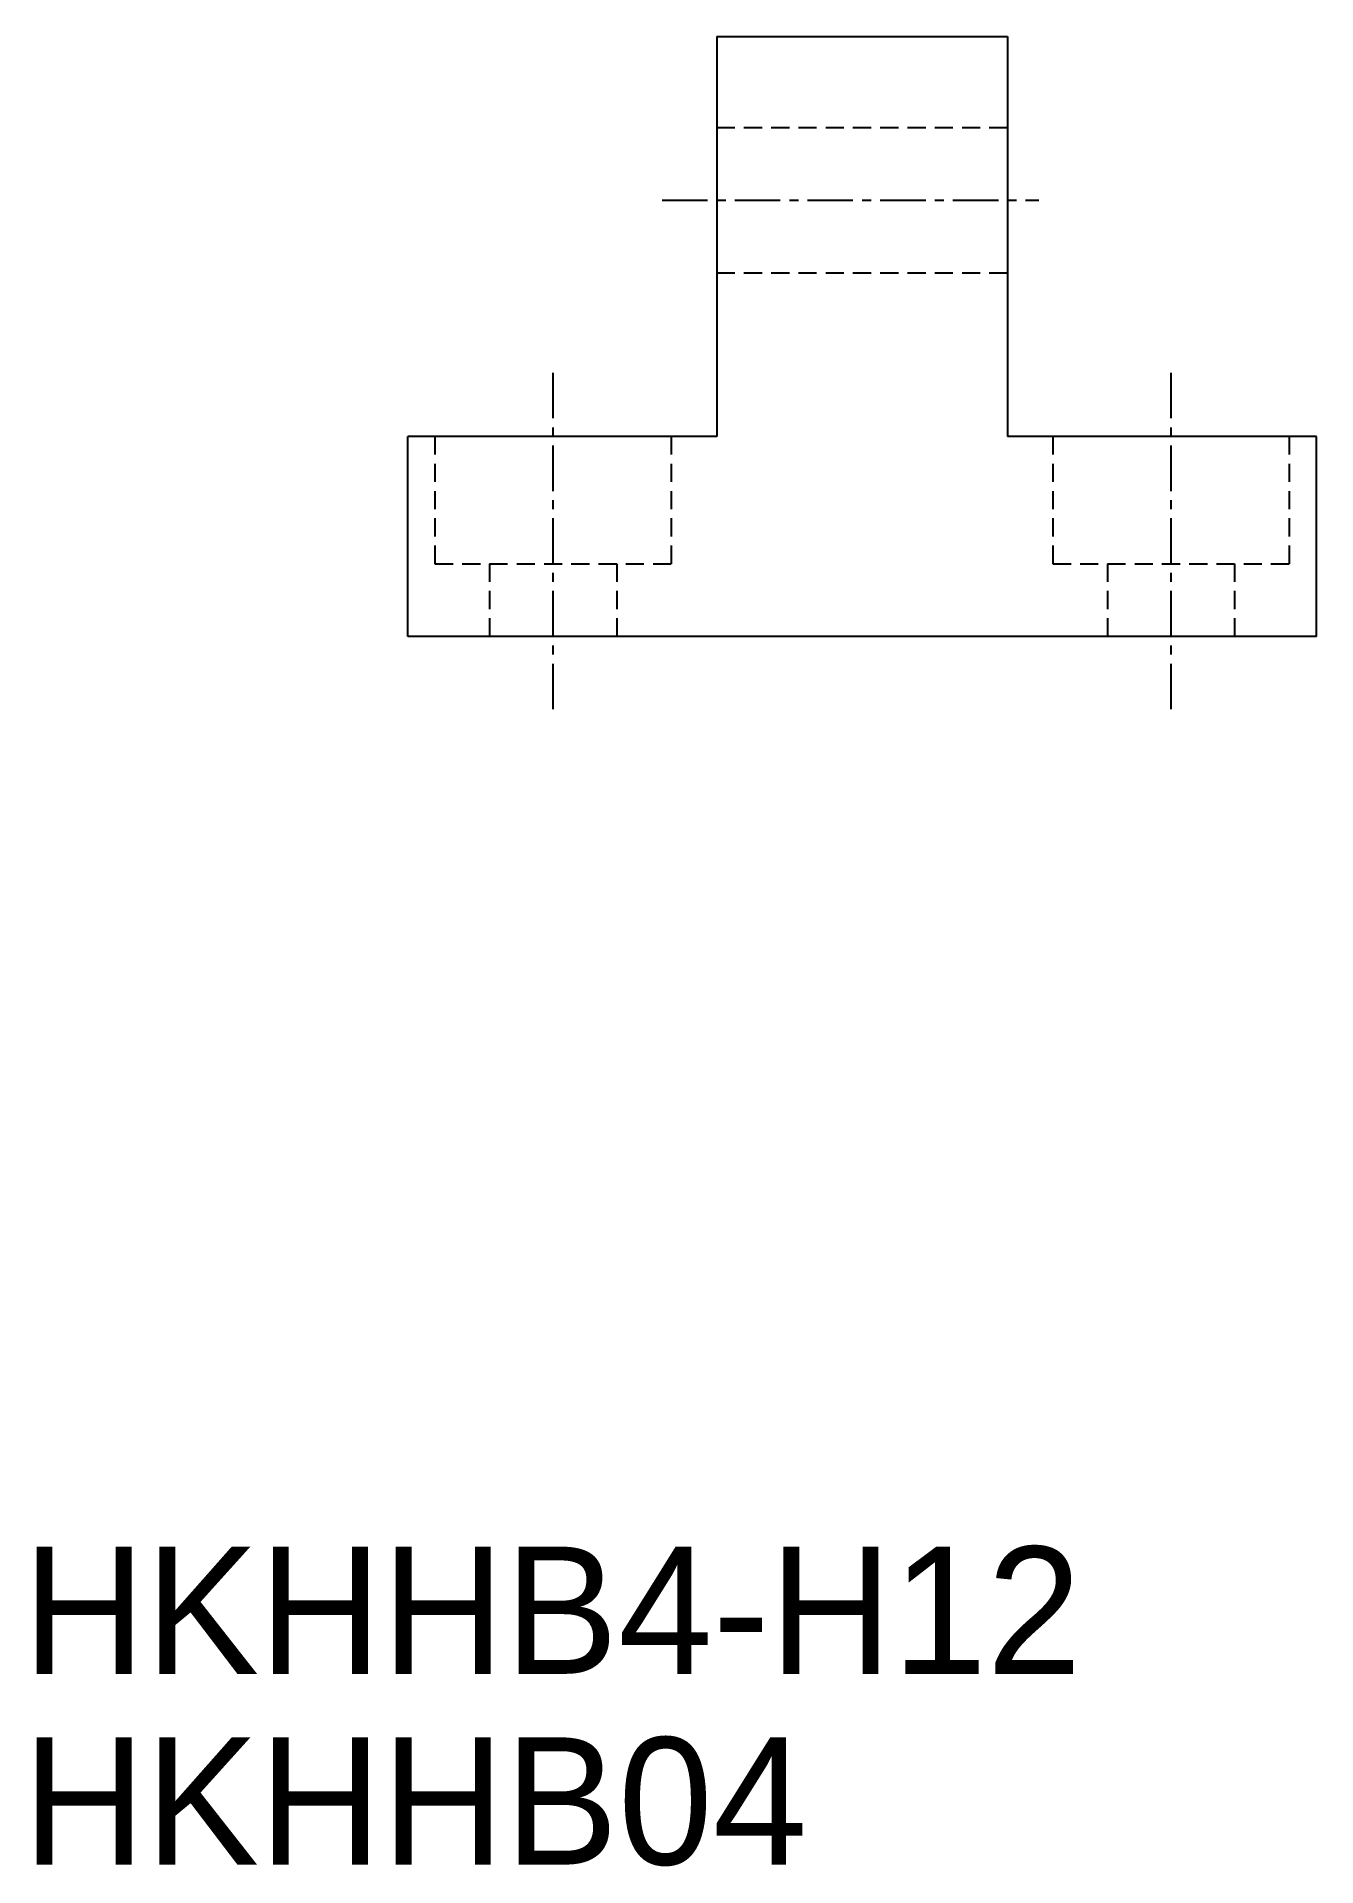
# Model space of a CAD drawing. Extents: x 10.9 to 110.1, y 4.5 to 57.3.
# Drawn here: x 10.9 to 46.1, y 4.5 to 54.8 of the extents above.
import ezdxf

# ---------------------------------------------------------------- set-up
doc = ezdxf.new("R2010")
doc.units = 0
doc.linetypes.add('CENTER', pattern=[2, 1.25, -0.25, 0.25, -0.25])
doc.linetypes.add('DASHED', pattern=[0.75, 0.5, -0.25])
doc.layers.get('0').update_dxf_attribs({"linetype": 'CONTINUOUS'})
doc.layers.add('CENTER', color=1, linetype='CENTER')

msp = doc.modelspace()

# ---------------------------------------------------------------- linework, layer by layer
at = {"color": 7, "linetype": 'CONTINUOUS'}
for p, q in [((29.613, 54.819), (37.613, 54.819)), ((29.613, 54.819), (29.613, 43.819)), ((37.613, 54.819), (37.613, 43.819)), ((29.613, 43.819), (21.113, 43.819)), ((21.113, 38.319), (21.113, 43.819)), ((46.113, 43.819), (37.613, 43.819)), ((46.113, 38.319), (46.113, 43.819)), ((46.113, 38.319), (21.113, 38.319))]:
    msp.add_line(p, q, dxfattribs=at)
at = {"color": 3, "linetype": 'DASHED'}
for p, q in [((29.613, 52.319), (37.613, 52.319)), ((29.613, 48.319), (37.613, 48.319)), ((21.863, 43.819), (21.863, 40.319)), ((28.363, 43.819), (28.363, 40.319)), ((38.863, 43.819), (38.863, 40.319)), ((45.363, 43.819), (45.363, 40.319)), ((21.863, 40.319), (28.363, 40.319)), ((23.363, 40.319), (23.363, 38.319)), ((26.863, 40.319), (26.863, 38.319)), ((38.863, 40.319), (45.363, 40.319)), ((40.363, 40.319), (40.363, 38.319)), ((43.863, 40.319), (43.863, 38.319))]:
    msp.add_line(p, q, dxfattribs=at)
at = {"layer": 'CENTER', "color": 1, "linetype": 'CENTER'}
for p, q in [((28.113, 50.319), (38.472, 50.319)), ((25.113, 36.319), (25.113, 45.819)), ((42.113, 36.319), (42.113, 45.819))]:
    msp.add_line(p, q, dxfattribs=at)

# ---------------------------------------------------------------- texts
at = {"color": 7, "linetype": 'CONTINUOUS'}
for s, p in [('HKHHB4-H12', (10.519, 9.781)), ('HKHHB04', (10.519, 4.534))]:
    msp.add_text(s, height=3.5, dxfattribs=at).set_placement(p)

doc.saveas('drawing.dxf')
